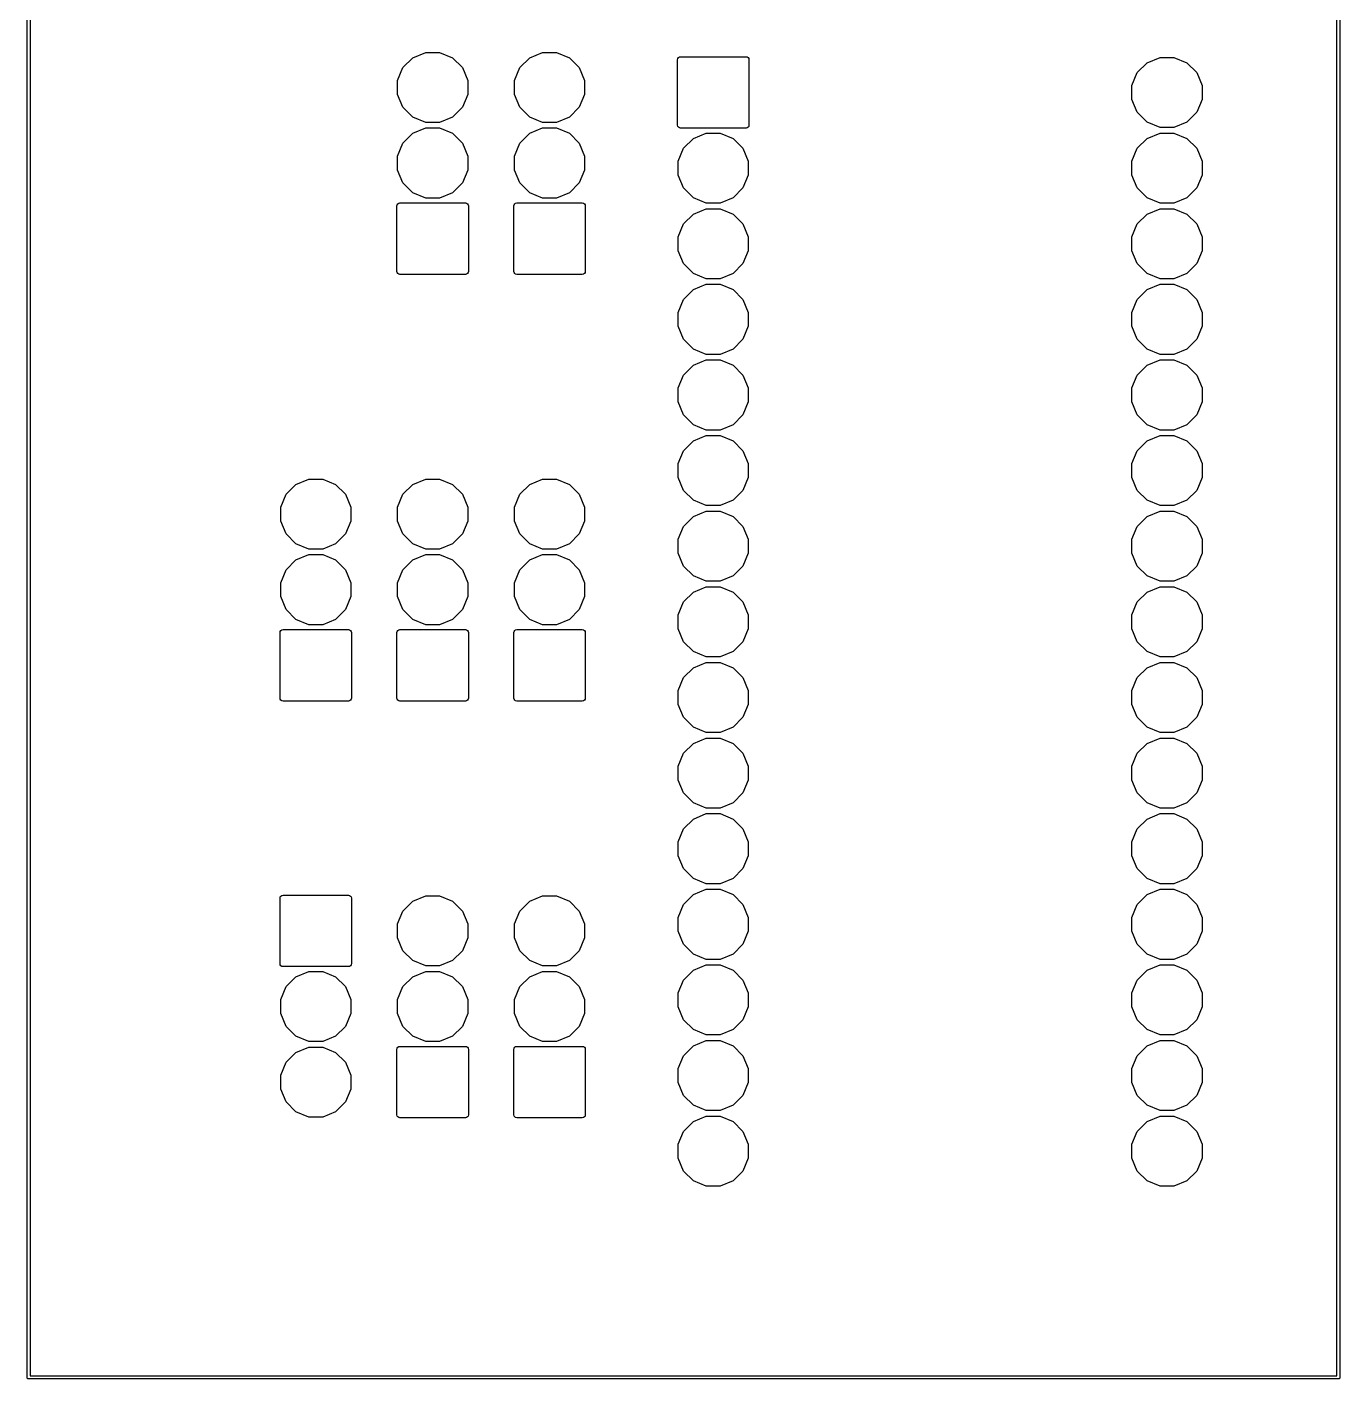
# Model space of a CAD drawing. Header units: millimetres. Extents: x 102.9 to 147, y -135 to -49.9.
# Drawn here: x 102.95 to 147.05, y -135.05 to -89.64 of the extents above; entities that cross this region are included whole.
import ezdxf

# ---------------------------------------------------------------- set-up
doc = ezdxf.new("R2010")
doc.units = ezdxf.units.MM
doc.layers.add('B.Mask', color=4, linetype='CONTINUOUS', true_color=0x02ffee)

msp = doc.modelspace()

# ---------------------------------------------------------------- linework, layer by layer
at = {"layer": 'B.Mask', "linetype": 'CONTINUOUS'}
for p, q in [((102.95, -135), (102.95, -50)), ((103.05, -50.05), (103.05, -134.95)), ((146.95, -134.95), (146.95, -50.05)), ((147.05, -50), (147.05, -135)), ((115.576503, -91.003316), (115.907583, -90.672236)), ((115.907583, -90.672236), (116.340159, -90.493058)), ((116.340159, -90.493058), (116.808375, -90.493058)), ((116.808375, -90.493058), (117.240951, -90.672236)), ((117.240951, -90.672236), (117.572031, -91.003316)), ((119.502236, -91.003316), (119.833316, -90.672236)), ((119.833316, -90.672236), (120.265892, -90.493058)), ((120.265892, -90.493058), (120.734108, -90.493058)), ((120.734108, -90.493058), (121.166684, -90.672236)), ((121.166684, -90.672236), (121.497764, -91.003316)), ((124.8, -90.74), (124.807612, -90.701732)), ((124.8, -92.94), (124.8, -90.74)), ((124.807612, -90.701732), (124.829289, -90.669289)), ((124.829289, -90.669289), (124.861732, -90.647612)), ((124.861732, -90.647612), (124.9, -90.64)), ((124.9, -90.64), (127.1, -90.64)), ((127.1, -90.64), (127.138268, -90.647612)), ((127.138268, -90.647612), (127.170711, -90.669289)), ((127.170711, -90.669289), (127.192388, -90.701732)), ((127.192388, -90.701732), (127.2, -90.74)), ((127.2, -90.74), (127.2, -92.94)), ((140.573316, -90.842236), (141.005892, -90.663058)), ((141.005892, -90.663058), (141.474108, -90.663058)), ((141.474108, -90.663058), (141.906684, -90.842236)), ((115.397325, -91.435892), (115.576503, -91.003316)), ((117.572031, -91.003316), (117.751209, -91.435892)), ((119.323058, -91.435892), (119.502236, -91.003316)), ((121.497764, -91.003316), (121.676942, -91.435892)), ((140.063058, -91.605892), (140.242236, -91.173316)), ((140.242236, -91.173316), (140.573316, -90.842236)), ((141.906684, -90.842236), (142.237764, -91.173316)), ((142.237764, -91.173316), (142.416942, -91.605892)), ((115.397325, -91.904108), (115.397325, -91.435892)), ((117.751209, -91.435892), (117.751209, -91.904108)), ((119.323058, -91.904108), (119.323058, -91.435892)), ((121.676942, -91.435892), (121.676942, -91.904108)), ((140.063058, -92.074108), (140.063058, -91.605892)), ((142.416942, -91.605892), (142.416942, -92.074108)), ((115.576503, -92.336684), (115.397325, -91.904108)), ((117.751209, -91.904108), (117.572031, -92.336684)), ((119.502236, -92.336684), (119.323058, -91.904108)), ((121.676942, -91.904108), (121.497764, -92.336684)), ((140.242236, -92.506684), (140.063058, -92.074108)), ((142.416942, -92.074108), (142.237764, -92.506684)), ((115.907583, -92.667764), (115.576503, -92.336684)), ((117.572031, -92.336684), (117.240951, -92.667764)), ((119.833316, -92.667764), (119.502236, -92.336684)), ((121.497764, -92.336684), (121.166684, -92.667764)), ((140.573316, -92.837764), (140.242236, -92.506684)), ((142.237764, -92.506684), (141.906684, -92.837764)), ((116.340159, -92.846942), (115.907583, -92.667764)), ((115.907583, -93.212236), (116.340159, -93.033058)), ((116.808375, -92.846942), (116.340159, -92.846942)), ((116.340159, -93.033058), (116.808375, -93.033058)), ((117.240951, -92.667764), (116.808375, -92.846942)), ((116.808375, -93.033058), (117.240951, -93.212236)), ((120.265892, -92.846942), (119.833316, -92.667764)), ((119.833316, -93.212236), (120.265892, -93.033058)), ((120.734108, -92.846942), (120.265892, -92.846942)), ((120.265892, -93.033058), (120.734108, -93.033058)), ((121.166684, -92.667764), (120.734108, -92.846942)), ((120.734108, -93.033058), (121.166684, -93.212236)), ((124.807612, -92.978268), (124.8, -92.94)), ((124.829289, -93.010711), (124.807612, -92.978268)), ((124.861732, -93.032388), (124.829289, -93.010711)), ((124.9, -93.04), (124.861732, -93.032388)), ((127.1, -93.04), (124.9, -93.04)), ((127.138268, -93.032388), (127.1, -93.04)), ((127.170711, -93.010711), (127.138268, -93.032388)), ((127.192388, -92.978268), (127.170711, -93.010711)), ((127.2, -92.94), (127.192388, -92.978268)), ((141.005892, -93.016942), (140.573316, -92.837764)), ((141.474108, -93.016942), (141.005892, -93.016942)), ((141.906684, -92.837764), (141.474108, -93.016942)), ((115.576503, -93.543316), (115.907583, -93.212236)), ((117.240951, -93.212236), (117.572031, -93.543316)), ((119.502236, -93.543316), (119.833316, -93.212236)), ((121.166684, -93.212236), (121.497764, -93.543316)), ((125.002236, -93.713316), (125.333316, -93.382236)), ((125.333316, -93.382236), (125.765892, -93.203058)), ((125.765892, -93.203058), (126.234108, -93.203058)), ((126.234108, -93.203058), (126.666684, -93.382236)), ((126.666684, -93.382236), (126.997764, -93.713316)), ((140.242236, -93.713316), (140.573316, -93.382236)), ((140.573316, -93.382236), (141.005892, -93.203058)), ((141.005892, -93.203058), (141.474108, -93.203058)), ((141.474108, -93.203058), (141.906684, -93.382236)), ((141.906684, -93.382236), (142.237764, -93.713316)), ((115.397325, -93.975892), (115.576503, -93.543316)), ((115.397325, -94.444108), (115.397325, -93.975892)), ((117.572031, -93.543316), (117.751209, -93.975892)), ((117.751209, -93.975892), (117.751209, -94.444108)), ((119.323058, -93.975892), (119.502236, -93.543316)), ((119.323058, -94.444108), (119.323058, -93.975892)), ((121.497764, -93.543316), (121.676942, -93.975892)), ((121.676942, -93.975892), (121.676942, -94.444108)), ((124.823058, -94.145892), (125.002236, -93.713316)), ((126.997764, -93.713316), (127.176942, -94.145892)), ((140.063058, -94.145892), (140.242236, -93.713316)), ((142.237764, -93.713316), (142.416942, -94.145892)), ((115.576503, -94.876684), (115.397325, -94.444108)), ((117.751209, -94.444108), (117.572031, -94.876684)), ((119.502236, -94.876684), (119.323058, -94.444108)), ((121.676942, -94.444108), (121.497764, -94.876684)), ((124.823058, -94.614108), (124.823058, -94.145892)), ((127.176942, -94.145892), (127.176942, -94.614108)), ((140.063058, -94.614108), (140.063058, -94.145892)), ((142.416942, -94.145892), (142.416942, -94.614108)), ((115.907583, -95.207764), (115.576503, -94.876684)), ((117.572031, -94.876684), (117.240951, -95.207764)), ((119.833316, -95.207764), (119.502236, -94.876684)), ((121.497764, -94.876684), (121.166684, -95.207764)), ((125.002236, -95.046684), (124.823058, -94.614108)), ((127.176942, -94.614108), (126.997764, -95.046684)), ((140.242236, -95.046684), (140.063058, -94.614108)), ((142.416942, -94.614108), (142.237764, -95.046684)), ((116.340159, -95.386942), (115.907583, -95.207764)), ((117.240951, -95.207764), (116.808375, -95.386942)), ((120.265892, -95.386942), (119.833316, -95.207764)), ((121.166684, -95.207764), (120.734108, -95.386942)), ((125.333316, -95.377764), (125.002236, -95.046684)), ((126.997764, -95.046684), (126.666684, -95.377764)), ((140.573316, -95.377764), (140.242236, -95.046684)), ((142.237764, -95.046684), (141.906684, -95.377764)), ((115.374267, -95.65), (115.381879, -95.611732)), ((115.374267, -97.85), (115.374267, -95.65)), ((115.381879, -95.611732), (115.403556, -95.579289)), ((115.403556, -95.579289), (115.435999, -95.557612)), ((115.435999, -95.557612), (115.474267, -95.55)), ((115.474267, -95.55), (117.674267, -95.55)), ((116.808375, -95.386942), (116.340159, -95.386942)), ((117.674267, -95.55), (117.712535, -95.557612)), ((117.712535, -95.557612), (117.744978, -95.579289)), ((117.744978, -95.579289), (117.766655, -95.611732)), ((117.766655, -95.611732), (117.774267, -95.65)), ((117.774267, -95.65), (117.774267, -97.85)), ((119.3, -95.65), (119.307612, -95.611732)), ((119.3, -97.85), (119.3, -95.65)), ((119.307612, -95.611732), (119.329289, -95.579289)), ((119.329289, -95.579289), (119.361732, -95.557612)), ((119.361732, -95.557612), (119.4, -95.55)), ((119.4, -95.55), (121.6, -95.55)), ((120.734108, -95.386942), (120.265892, -95.386942)), ((121.6, -95.55), (121.638268, -95.557612)), ((121.638268, -95.557612), (121.670711, -95.579289)), ((121.670711, -95.579289), (121.692388, -95.611732)), ((121.692388, -95.611732), (121.7, -95.65)), ((121.7, -95.65), (121.7, -97.85)), ((125.765892, -95.556942), (125.333316, -95.377764)), ((125.333316, -95.922236), (125.765892, -95.743058)), ((126.234108, -95.556942), (125.765892, -95.556942)), ((125.765892, -95.743058), (126.234108, -95.743058)), ((126.666684, -95.377764), (126.234108, -95.556942)), ((126.234108, -95.743058), (126.666684, -95.922236)), ((141.005892, -95.556942), (140.573316, -95.377764)), ((140.573316, -95.922236), (141.005892, -95.743058)), ((141.474108, -95.556942), (141.005892, -95.556942)), ((141.005892, -95.743058), (141.474108, -95.743058)), ((141.906684, -95.377764), (141.474108, -95.556942)), ((141.474108, -95.743058), (141.906684, -95.922236)), ((124.823058, -96.685892), (125.002236, -96.253316)), ((125.002236, -96.253316), (125.333316, -95.922236)), ((126.666684, -95.922236), (126.997764, -96.253316)), ((126.997764, -96.253316), (127.176942, -96.685892)), ((140.063058, -96.685892), (140.242236, -96.253316)), ((140.242236, -96.253316), (140.573316, -95.922236)), ((141.906684, -95.922236), (142.237764, -96.253316)), ((142.237764, -96.253316), (142.416942, -96.685892)), ((124.823058, -97.154108), (124.823058, -96.685892)), ((127.176942, -96.685892), (127.176942, -97.154108)), ((140.063058, -97.154108), (140.063058, -96.685892)), ((142.416942, -96.685892), (142.416942, -97.154108)), ((125.002236, -97.586684), (124.823058, -97.154108)), ((127.176942, -97.154108), (126.997764, -97.586684)), ((140.242236, -97.586684), (140.063058, -97.154108)), ((142.416942, -97.154108), (142.237764, -97.586684)), ((125.333316, -97.917764), (125.002236, -97.586684)), ((126.997764, -97.586684), (126.666684, -97.917764)), ((140.573316, -97.917764), (140.242236, -97.586684)), ((142.237764, -97.586684), (141.906684, -97.917764)), ((115.381879, -97.888268), (115.374267, -97.85)), ((115.403556, -97.920711), (115.381879, -97.888268)), ((115.435999, -97.942388), (115.403556, -97.920711)), ((115.474267, -97.95), (115.435999, -97.942388)), ((117.674267, -97.95), (115.474267, -97.95)), ((117.712535, -97.942388), (117.674267, -97.95)), ((117.744978, -97.920711), (117.712535, -97.942388)), ((117.766655, -97.888268), (117.744978, -97.920711)), ((117.774267, -97.85), (117.766655, -97.888268)), ((119.307612, -97.888268), (119.3, -97.85)), ((119.329289, -97.920711), (119.307612, -97.888268)), ((119.361732, -97.942388), (119.329289, -97.920711)), ((119.4, -97.95), (119.361732, -97.942388)), ((121.6, -97.95), (119.4, -97.95)), ((121.638268, -97.942388), (121.6, -97.95)), ((121.670711, -97.920711), (121.638268, -97.942388)), ((121.692388, -97.888268), (121.670711, -97.920711)), ((121.7, -97.85), (121.692388, -97.888268)), ((125.765892, -98.096942), (125.333316, -97.917764)), ((126.666684, -97.917764), (126.234108, -98.096942)), ((141.005892, -98.096942), (140.573316, -97.917764)), ((141.906684, -97.917764), (141.474108, -98.096942)), ((125.002236, -98.793316), (125.333316, -98.462236)), ((125.333316, -98.462236), (125.765892, -98.283058)), ((126.234108, -98.096942), (125.765892, -98.096942)), ((125.765892, -98.283058), (126.234108, -98.283058)), ((126.234108, -98.283058), (126.666684, -98.462236)), ((126.666684, -98.462236), (126.997764, -98.793316)), ((140.242236, -98.793316), (140.573316, -98.462236)), ((140.573316, -98.462236), (141.005892, -98.283058)), ((141.474108, -98.096942), (141.005892, -98.096942)), ((141.005892, -98.283058), (141.474108, -98.283058)), ((141.474108, -98.283058), (141.906684, -98.462236)), ((141.906684, -98.462236), (142.237764, -98.793316)), ((124.823058, -99.225892), (125.002236, -98.793316)), ((126.997764, -98.793316), (127.176942, -99.225892)), ((140.063058, -99.225892), (140.242236, -98.793316)), ((142.237764, -98.793316), (142.416942, -99.225892)), ((124.823058, -99.694108), (124.823058, -99.225892)), ((127.176942, -99.225892), (127.176942, -99.694108)), ((140.063058, -99.694108), (140.063058, -99.225892)), ((142.416942, -99.225892), (142.416942, -99.694108)), ((125.002236, -100.126684), (124.823058, -99.694108)), ((127.176942, -99.694108), (126.997764, -100.126684)), ((140.242236, -100.126684), (140.063058, -99.694108)), ((142.416942, -99.694108), (142.237764, -100.126684)), ((125.333316, -100.457764), (125.002236, -100.126684)), ((126.997764, -100.126684), (126.666684, -100.457764)), ((140.573316, -100.457764), (140.242236, -100.126684)), ((142.237764, -100.126684), (141.906684, -100.457764)), ((125.765892, -100.636942), (125.333316, -100.457764)), ((126.234108, -100.636942), (125.765892, -100.636942)), ((126.666684, -100.457764), (126.234108, -100.636942)), ((141.005892, -100.636942), (140.573316, -100.457764)), ((141.474108, -100.636942), (141.005892, -100.636942)), ((141.906684, -100.457764), (141.474108, -100.636942)), ((125.002236, -101.333316), (125.333316, -101.002236)), ((125.333316, -101.002236), (125.765892, -100.823058)), ((125.765892, -100.823058), (126.234108, -100.823058)), ((126.234108, -100.823058), (126.666684, -101.002236)), ((126.666684, -101.002236), (126.997764, -101.333316)), ((140.242236, -101.333316), (140.573316, -101.002236)), ((140.573316, -101.002236), (141.005892, -100.823058)), ((141.005892, -100.823058), (141.474108, -100.823058)), ((141.474108, -100.823058), (141.906684, -101.002236)), ((141.906684, -101.002236), (142.237764, -101.333316)), ((124.823058, -101.765892), (125.002236, -101.333316)), ((126.997764, -101.333316), (127.176942, -101.765892)), ((140.063058, -101.765892), (140.242236, -101.333316)), ((142.237764, -101.333316), (142.416942, -101.765892)), ((124.823058, -102.234108), (124.823058, -101.765892)), ((127.176942, -101.765892), (127.176942, -102.234108)), ((140.063058, -102.234108), (140.063058, -101.765892)), ((142.416942, -101.765892), (142.416942, -102.234108)), ((125.002236, -102.666684), (124.823058, -102.234108)), ((127.176942, -102.234108), (126.997764, -102.666684)), ((140.242236, -102.666684), (140.063058, -102.234108)), ((142.416942, -102.234108), (142.237764, -102.666684)), ((125.333316, -102.997764), (125.002236, -102.666684)), ((125.765892, -103.176942), (125.333316, -102.997764)), ((126.666684, -102.997764), (126.234108, -103.176942)), ((126.997764, -102.666684), (126.666684, -102.997764)), ((140.573316, -102.997764), (140.242236, -102.666684)), ((141.005892, -103.176942), (140.573316, -102.997764)), ((141.906684, -102.997764), (141.474108, -103.176942)), ((142.237764, -102.666684), (141.906684, -102.997764)), ((125.333316, -103.542236), (125.765892, -103.363058)), ((126.234108, -103.176942), (125.765892, -103.176942)), ((125.765892, -103.363058), (126.234108, -103.363058)), ((126.234108, -103.363058), (126.666684, -103.542236)), ((140.573316, -103.542236), (141.005892, -103.363058)), ((141.474108, -103.176942), (141.005892, -103.176942)), ((141.005892, -103.363058), (141.474108, -103.363058)), ((141.474108, -103.363058), (141.906684, -103.542236)), ((124.823058, -104.305892), (125.002236, -103.873316)), ((125.002236, -103.873316), (125.333316, -103.542236)), ((126.666684, -103.542236), (126.997764, -103.873316)), ((126.997764, -103.873316), (127.176942, -104.305892)), ((140.063058, -104.305892), (140.242236, -103.873316)), ((140.242236, -103.873316), (140.573316, -103.542236)), ((141.906684, -103.542236), (142.237764, -103.873316)), ((142.237764, -103.873316), (142.416942, -104.305892)), ((124.823058, -104.774108), (124.823058, -104.305892)), ((127.176942, -104.305892), (127.176942, -104.774108)), ((140.063058, -104.774108), (140.063058, -104.305892)), ((142.416942, -104.305892), (142.416942, -104.774108)), ((111.981849, -105.002236), (112.414425, -104.823058)), ((112.414425, -104.823058), (112.882641, -104.823058)), ((112.882641, -104.823058), (113.315217, -105.002236)), ((115.907583, -105.002236), (116.340159, -104.823058)), ((116.340159, -104.823058), (116.808375, -104.823058)), ((116.808375, -104.823058), (117.240951, -105.002236)), ((119.833316, -105.002236), (120.265892, -104.823058)), ((120.265892, -104.823058), (120.734108, -104.823058)), ((120.734108, -104.823058), (121.166684, -105.002236)), ((125.002236, -105.206684), (124.823058, -104.774108)), ((127.176942, -104.774108), (126.997764, -105.206684)), ((140.242236, -105.206684), (140.063058, -104.774108)), ((142.416942, -104.774108), (142.237764, -105.206684)), ((111.471591, -105.765892), (111.650769, -105.333316)), ((111.650769, -105.333316), (111.981849, -105.002236)), ((113.315217, -105.002236), (113.646297, -105.333316)), ((113.646297, -105.333316), (113.825475, -105.765892)), ((115.397325, -105.765892), (115.576503, -105.333316)), ((115.576503, -105.333316), (115.907583, -105.002236)), ((117.240951, -105.002236), (117.572031, -105.333316)), ((117.572031, -105.333316), (117.751209, -105.765892)), ((119.323058, -105.765892), (119.502236, -105.333316)), ((119.502236, -105.333316), (119.833316, -105.002236)), ((121.166684, -105.002236), (121.497764, -105.333316)), ((121.497764, -105.333316), (121.676942, -105.765892)), ((125.333316, -105.537764), (125.002236, -105.206684)), ((126.997764, -105.206684), (126.666684, -105.537764)), ((140.573316, -105.537764), (140.242236, -105.206684)), ((142.237764, -105.206684), (141.906684, -105.537764)), ((111.471591, -106.234108), (111.471591, -105.765892)), ((113.825475, -105.765892), (113.825475, -106.234108)), ((115.397325, -106.234108), (115.397325, -105.765892)), ((117.751209, -105.765892), (117.751209, -106.234108)), ((119.323058, -106.234108), (119.323058, -105.765892)), ((121.676942, -105.765892), (121.676942, -106.234108)), ((125.765892, -105.716942), (125.333316, -105.537764)), ((126.234108, -105.716942), (125.765892, -105.716942)), ((126.666684, -105.537764), (126.234108, -105.716942)), ((141.005892, -105.716942), (140.573316, -105.537764)), ((141.474108, -105.716942), (141.005892, -105.716942)), ((141.906684, -105.537764), (141.474108, -105.716942)), ((111.650769, -106.666684), (111.471591, -106.234108)), ((113.825475, -106.234108), (113.646297, -106.666684)), ((115.576503, -106.666684), (115.397325, -106.234108)), ((117.751209, -106.234108), (117.572031, -106.666684)), ((119.502236, -106.666684), (119.323058, -106.234108)), ((121.676942, -106.234108), (121.497764, -106.666684)), ((125.002236, -106.413316), (125.333316, -106.082236)), ((125.333316, -106.082236), (125.765892, -105.903058)), ((125.765892, -105.903058), (126.234108, -105.903058)), ((126.234108, -105.903058), (126.666684, -106.082236)), ((126.666684, -106.082236), (126.997764, -106.413316)), ((140.242236, -106.413316), (140.573316, -106.082236)), ((140.573316, -106.082236), (141.005892, -105.903058)), ((141.005892, -105.903058), (141.474108, -105.903058)), ((141.474108, -105.903058), (141.906684, -106.082236)), ((141.906684, -106.082236), (142.237764, -106.413316)), ((111.981849, -106.997764), (111.650769, -106.666684)), ((113.646297, -106.666684), (113.315217, -106.997764)), ((115.907583, -106.997764), (115.576503, -106.666684)), ((117.572031, -106.666684), (117.240951, -106.997764)), ((119.833316, -106.997764), (119.502236, -106.666684)), ((121.497764, -106.666684), (121.166684, -106.997764)), ((124.823058, -106.845892), (125.002236, -106.413316)), ((126.997764, -106.413316), (127.176942, -106.845892)), ((140.063058, -106.845892), (140.242236, -106.413316)), ((142.237764, -106.413316), (142.416942, -106.845892)), ((112.414425, -107.176942), (111.981849, -106.997764)), ((113.315217, -106.997764), (112.882641, -107.176942)), ((116.340159, -107.176942), (115.907583, -106.997764)), ((117.240951, -106.997764), (116.808375, -107.176942)), ((120.265892, -107.176942), (119.833316, -106.997764)), ((121.166684, -106.997764), (120.734108, -107.176942)), ((124.823058, -107.314108), (124.823058, -106.845892)), ((127.176942, -106.845892), (127.176942, -107.314108)), ((140.063058, -107.314108), (140.063058, -106.845892)), ((142.416942, -106.845892), (142.416942, -107.314108)), ((111.650769, -107.873316), (111.981849, -107.542236)), ((111.981849, -107.542236), (112.414425, -107.363058)), ((112.882641, -107.176942), (112.414425, -107.176942)), ((112.414425, -107.363058), (112.882641, -107.363058)), ((112.882641, -107.363058), (113.315217, -107.542236)), ((113.315217, -107.542236), (113.646297, -107.873316)), ((115.576503, -107.873316), (115.907583, -107.542236)), ((115.907583, -107.542236), (116.340159, -107.363058)), ((116.808375, -107.176942), (116.340159, -107.176942)), ((116.340159, -107.363058), (116.808375, -107.363058)), ((116.808375, -107.363058), (117.240951, -107.542236)), ((117.240951, -107.542236), (117.572031, -107.873316)), ((119.502236, -107.873316), (119.833316, -107.542236)), ((119.833316, -107.542236), (120.265892, -107.363058)), ((120.734108, -107.176942), (120.265892, -107.176942)), ((120.265892, -107.363058), (120.734108, -107.363058)), ((120.734108, -107.363058), (121.166684, -107.542236)), ((121.166684, -107.542236), (121.497764, -107.873316)), ((125.002236, -107.746684), (124.823058, -107.314108)), ((127.176942, -107.314108), (126.997764, -107.746684)), ((140.242236, -107.746684), (140.063058, -107.314108)), ((142.416942, -107.314108), (142.237764, -107.746684)), ((111.471591, -108.305892), (111.650769, -107.873316)), ((113.646297, -107.873316), (113.825475, -108.305892)), ((115.397325, -108.305892), (115.576503, -107.873316)), ((117.572031, -107.873316), (117.751209, -108.305892)), ((119.323058, -108.305892), (119.502236, -107.873316)), ((121.497764, -107.873316), (121.676942, -108.305892)), ((125.333316, -108.077764), (125.002236, -107.746684)), ((126.997764, -107.746684), (126.666684, -108.077764)), ((140.573316, -108.077764), (140.242236, -107.746684)), ((142.237764, -107.746684), (141.906684, -108.077764)), ((111.471591, -108.774108), (111.471591, -108.305892)), ((113.825475, -108.305892), (113.825475, -108.774108)), ((115.397325, -108.774108), (115.397325, -108.305892)), ((117.751209, -108.305892), (117.751209, -108.774108)), ((119.323058, -108.774108), (119.323058, -108.305892)), ((121.676942, -108.305892), (121.676942, -108.774108)), ((125.765892, -108.256942), (125.333316, -108.077764)), ((125.333316, -108.622236), (125.765892, -108.443058)), ((126.234108, -108.256942), (125.765892, -108.256942)), ((125.765892, -108.443058), (126.234108, -108.443058)), ((126.666684, -108.077764), (126.234108, -108.256942)), ((126.234108, -108.443058), (126.666684, -108.622236)), ((141.005892, -108.256942), (140.573316, -108.077764)), ((140.573316, -108.622236), (141.005892, -108.443058)), ((141.474108, -108.256942), (141.005892, -108.256942)), ((141.005892, -108.443058), (141.474108, -108.443058)), ((141.906684, -108.077764), (141.474108, -108.256942)), ((141.474108, -108.443058), (141.906684, -108.622236)), ((111.650769, -109.206684), (111.471591, -108.774108)), ((113.825475, -108.774108), (113.646297, -109.206684)), ((115.576503, -109.206684), (115.397325, -108.774108)), ((117.751209, -108.774108), (117.572031, -109.206684)), ((119.502236, -109.206684), (119.323058, -108.774108)), ((121.676942, -108.774108), (121.497764, -109.206684)), ((124.823058, -109.385892), (125.002236, -108.953316)), ((125.002236, -108.953316), (125.333316, -108.622236)), ((126.666684, -108.622236), (126.997764, -108.953316)), ((126.997764, -108.953316), (127.176942, -109.385892)), ((140.063058, -109.385892), (140.242236, -108.953316)), ((140.242236, -108.953316), (140.573316, -108.622236)), ((141.906684, -108.622236), (142.237764, -108.953316)), ((142.237764, -108.953316), (142.416942, -109.385892)), ((111.981849, -109.537764), (111.650769, -109.206684)), ((113.646297, -109.206684), (113.315217, -109.537764)), ((115.907583, -109.537764), (115.576503, -109.206684)), ((117.572031, -109.206684), (117.240951, -109.537764)), ((119.833316, -109.537764), (119.502236, -109.206684)), ((121.497764, -109.206684), (121.166684, -109.537764)), ((124.823058, -109.854108), (124.823058, -109.385892)), ((127.176942, -109.385892), (127.176942, -109.854108)), ((140.063058, -109.854108), (140.063058, -109.385892)), ((142.416942, -109.385892), (142.416942, -109.854108)), ((111.510265, -109.887612), (111.548533, -109.88)), ((111.548533, -109.88), (113.748533, -109.88)), ((112.414425, -109.716942), (111.981849, -109.537764)), ((112.882641, -109.716942), (112.414425, -109.716942)), ((113.315217, -109.537764), (112.882641, -109.716942)), ((113.748533, -109.88), (113.786801, -109.887612)), ((115.435999, -109.887612), (115.474267, -109.88)), ((115.474267, -109.88), (117.674267, -109.88)), ((116.340159, -109.716942), (115.907583, -109.537764)), ((116.808375, -109.716942), (116.340159, -109.716942)), ((117.240951, -109.537764), (116.808375, -109.716942)), ((117.674267, -109.88), (117.712535, -109.887612)), ((119.361732, -109.887612), (119.4, -109.88)), ((119.4, -109.88), (121.6, -109.88)), ((120.265892, -109.716942), (119.833316, -109.537764)), ((120.734108, -109.716942), (120.265892, -109.716942)), ((121.166684, -109.537764), (120.734108, -109.716942)), ((121.6, -109.88), (121.638268, -109.887612)), ((125.002236, -110.286684), (124.823058, -109.854108)), ((127.176942, -109.854108), (126.997764, -110.286684)), ((140.242236, -110.286684), (140.063058, -109.854108)), ((142.416942, -109.854108), (142.237764, -110.286684)), ((111.448533, -109.98), (111.456145, -109.941732)), ((111.448533, -112.18), (111.448533, -109.98)), ((111.456145, -109.941732), (111.477822, -109.909289)), ((111.477822, -109.909289), (111.510265, -109.887612)), ((113.786801, -109.887612), (113.819244, -109.909289)), ((113.819244, -109.909289), (113.840921, -109.941732)), ((113.840921, -109.941732), (113.848533, -109.98)), ((113.848533, -109.98), (113.848533, -112.18)), ((115.374267, -109.98), (115.381879, -109.941732)), ((115.374267, -112.18), (115.374267, -109.98)), ((115.381879, -109.941732), (115.403556, -109.909289)), ((115.403556, -109.909289), (115.435999, -109.887612)), ((117.712535, -109.887612), (117.744978, -109.909289)), ((117.744978, -109.909289), (117.766655, -109.941732)), ((117.766655, -109.941732), (117.774267, -109.98)), ((117.774267, -109.98), (117.774267, -112.18)), ((119.3, -109.98), (119.307612, -109.941732)), ((119.3, -112.18), (119.3, -109.98)), ((119.307612, -109.941732), (119.329289, -109.909289)), ((119.329289, -109.909289), (119.361732, -109.887612)), ((121.638268, -109.887612), (121.670711, -109.909289)), ((121.670711, -109.909289), (121.692388, -109.941732)), ((121.692388, -109.941732), (121.7, -109.98)), ((121.7, -109.98), (121.7, -112.18)), ((125.333316, -110.617764), (125.002236, -110.286684)), ((126.997764, -110.286684), (126.666684, -110.617764)), ((140.573316, -110.617764), (140.242236, -110.286684)), ((142.237764, -110.286684), (141.906684, -110.617764)), ((125.765892, -110.796942), (125.333316, -110.617764)), ((126.666684, -110.617764), (126.234108, -110.796942)), ((141.005892, -110.796942), (140.573316, -110.617764)), ((141.906684, -110.617764), (141.474108, -110.796942)), ((125.002236, -111.493316), (125.333316, -111.162236)), ((125.333316, -111.162236), (125.765892, -110.983058)), ((126.234108, -110.796942), (125.765892, -110.796942)), ((125.765892, -110.983058), (126.234108, -110.983058)), ((126.234108, -110.983058), (126.666684, -111.162236)), ((126.666684, -111.162236), (126.997764, -111.493316)), ((140.242236, -111.493316), (140.573316, -111.162236)), ((140.573316, -111.162236), (141.005892, -110.983058)), ((141.474108, -110.796942), (141.005892, -110.796942)), ((141.005892, -110.983058), (141.474108, -110.983058)), ((141.474108, -110.983058), (141.906684, -111.162236)), ((141.906684, -111.162236), (142.237764, -111.493316)), ((124.823058, -111.925892), (125.002236, -111.493316)), ((126.997764, -111.493316), (127.176942, -111.925892)), ((140.063058, -111.925892), (140.242236, -111.493316)), ((142.237764, -111.493316), (142.416942, -111.925892)), ((124.823058, -112.394108), (124.823058, -111.925892)), ((127.176942, -111.925892), (127.176942, -112.394108)), ((140.063058, -112.394108), (140.063058, -111.925892)), ((142.416942, -111.925892), (142.416942, -112.394108)), ((111.456145, -112.218268), (111.448533, -112.18)), ((111.477822, -112.250711), (111.456145, -112.218268)), ((111.510265, -112.272388), (111.477822, -112.250711)), ((111.548533, -112.28), (111.510265, -112.272388)), ((113.748533, -112.28), (111.548533, -112.28)), ((113.786801, -112.272388), (113.748533, -112.28)), ((113.819244, -112.250711), (113.786801, -112.272388)), ((113.840921, -112.218268), (113.819244, -112.250711)), ((113.848533, -112.18), (113.840921, -112.218268)), ((115.381879, -112.218268), (115.374267, -112.18)), ((115.403556, -112.250711), (115.381879, -112.218268)), ((115.435999, -112.272388), (115.403556, -112.250711)), ((115.474267, -112.28), (115.435999, -112.272388)), ((117.674267, -112.28), (115.474267, -112.28)), ((117.712535, -112.272388), (117.674267, -112.28)), ((117.744978, -112.250711), (117.712535, -112.272388)), ((117.766655, -112.218268), (117.744978, -112.250711)), ((117.774267, -112.18), (117.766655, -112.218268)), ((119.307612, -112.218268), (119.3, -112.18)), ((119.329289, -112.250711), (119.307612, -112.218268)), ((119.361732, -112.272388), (119.329289, -112.250711)), ((119.4, -112.28), (119.361732, -112.272388)), ((121.6, -112.28), (119.4, -112.28)), ((121.638268, -112.272388), (121.6, -112.28)), ((121.670711, -112.250711), (121.638268, -112.272388)), ((121.692388, -112.218268), (121.670711, -112.250711)), ((121.7, -112.18), (121.692388, -112.218268)), ((125.002236, -112.826684), (124.823058, -112.394108)), ((127.176942, -112.394108), (126.997764, -112.826684)), ((140.242236, -112.826684), (140.063058, -112.394108)), ((142.416942, -112.394108), (142.237764, -112.826684)), ((125.333316, -113.157764), (125.002236, -112.826684)), ((126.997764, -112.826684), (126.666684, -113.157764)), ((140.573316, -113.157764), (140.242236, -112.826684)), ((142.237764, -112.826684), (141.906684, -113.157764)), ((125.765892, -113.336942), (125.333316, -113.157764)), ((126.234108, -113.336942), (125.765892, -113.336942)), ((126.666684, -113.157764), (126.234108, -113.336942)), ((141.005892, -113.336942), (140.573316, -113.157764)), ((141.474108, -113.336942), (141.005892, -113.336942)), ((141.906684, -113.157764), (141.474108, -113.336942)), ((125.002236, -114.033316), (125.333316, -113.702236)), ((125.333316, -113.702236), (125.765892, -113.523058)), ((125.765892, -113.523058), (126.234108, -113.523058)), ((126.234108, -113.523058), (126.666684, -113.702236)), ((126.666684, -113.702236), (126.997764, -114.033316)), ((140.242236, -114.033316), (140.573316, -113.702236)), ((140.573316, -113.702236), (141.005892, -113.523058)), ((141.005892, -113.523058), (141.474108, -113.523058)), ((141.474108, -113.523058), (141.906684, -113.702236)), ((141.906684, -113.702236), (142.237764, -114.033316)), ((124.823058, -114.465892), (125.002236, -114.033316)), ((126.997764, -114.033316), (127.176942, -114.465892)), ((140.063058, -114.465892), (140.242236, -114.033316)), ((142.237764, -114.033316), (142.416942, -114.465892)), ((124.823058, -114.934108), (124.823058, -114.465892)), ((127.176942, -114.465892), (127.176942, -114.934108)), ((140.063058, -114.934108), (140.063058, -114.465892)), ((142.416942, -114.465892), (142.416942, -114.934108)), ((125.002236, -115.366684), (124.823058, -114.934108)), ((127.176942, -114.934108), (126.997764, -115.366684)), ((140.242236, -115.366684), (140.063058, -114.934108)), ((142.416942, -114.934108), (142.237764, -115.366684)), ((125.333316, -115.697764), (125.002236, -115.366684)), ((125.765892, -115.876942), (125.333316, -115.697764)), ((126.666684, -115.697764), (126.234108, -115.876942)), ((126.997764, -115.366684), (126.666684, -115.697764)), ((140.573316, -115.697764), (140.242236, -115.366684)), ((141.005892, -115.876942), (140.573316, -115.697764)), ((141.906684, -115.697764), (141.474108, -115.876942)), ((142.237764, -115.366684), (141.906684, -115.697764)), ((125.002236, -116.573316), (125.333316, -116.242236)), ((125.333316, -116.242236), (125.765892, -116.063058)), ((126.234108, -115.876942), (125.765892, -115.876942)), ((125.765892, -116.063058), (126.234108, -116.063058)), ((126.234108, -116.063058), (126.666684, -116.242236)), ((126.666684, -116.242236), (126.997764, -116.573316)), ((140.242236, -116.573316), (140.573316, -116.242236)), ((140.573316, -116.242236), (141.005892, -116.063058)), ((141.474108, -115.876942), (141.005892, -115.876942)), ((141.005892, -116.063058), (141.474108, -116.063058)), ((141.474108, -116.063058), (141.906684, -116.242236)), ((141.906684, -116.242236), (142.237764, -116.573316)), ((124.823058, -117.005892), (125.002236, -116.573316)), ((126.997764, -116.573316), (127.176942, -117.005892)), ((140.063058, -117.005892), (140.242236, -116.573316)), ((142.237764, -116.573316), (142.416942, -117.005892)), ((124.823058, -117.474108), (124.823058, -117.005892)), ((127.176942, -117.005892), (127.176942, -117.474108)), ((140.063058, -117.474108), (140.063058, -117.005892)), ((142.416942, -117.005892), (142.416942, -117.474108)), ((125.002236, -117.906684), (124.823058, -117.474108)), ((127.176942, -117.474108), (126.997764, -117.906684)), ((140.242236, -117.906684), (140.063058, -117.474108)), ((142.416942, -117.474108), (142.237764, -117.906684)), ((125.333316, -118.237764), (125.002236, -117.906684)), ((126.997764, -117.906684), (126.666684, -118.237764)), ((140.573316, -118.237764), (140.242236, -117.906684)), ((142.237764, -117.906684), (141.906684, -118.237764)), ((125.765892, -118.416942), (125.333316, -118.237764)), ((126.234108, -118.416942), (125.765892, -118.416942)), ((126.666684, -118.237764), (126.234108, -118.416942)), ((141.005892, -118.416942), (140.573316, -118.237764)), ((141.474108, -118.416942), (141.005892, -118.416942)), ((141.906684, -118.237764), (141.474108, -118.416942)), ((111.448533, -118.9), (111.456145, -118.861732)), ((111.448533, -121.1), (111.448533, -118.9)), ((111.456145, -118.861732), (111.477822, -118.829289)), ((111.477822, -118.829289), (111.510265, -118.807612)), ((111.510265, -118.807612), (111.548533, -118.8)), ((111.548533, -118.8), (113.748533, -118.8)), ((113.748533, -118.8), (113.786801, -118.807612)), ((113.786801, -118.807612), (113.819244, -118.829289)), ((113.819244, -118.829289), (113.840921, -118.861732)), ((113.840921, -118.861732), (113.848533, -118.9)), ((113.848533, -118.9), (113.848533, -121.1)), ((115.907583, -119.002236), (116.340159, -118.823058)), ((116.340159, -118.823058), (116.808375, -118.823058)), ((116.808375, -118.823058), (117.240951, -119.002236)), ((119.833316, -119.002236), (120.265892, -118.823058)), ((120.265892, -118.823058), (120.734108, -118.823058)), ((120.734108, -118.823058), (121.166684, -119.002236)), ((125.002236, -119.113316), (125.333316, -118.782236)), ((125.333316, -118.782236), (125.765892, -118.603058)), ((125.765892, -118.603058), (126.234108, -118.603058)), ((126.234108, -118.603058), (126.666684, -118.782236)), ((126.666684, -118.782236), (126.997764, -119.113316)), ((140.242236, -119.113316), (140.573316, -118.782236)), ((140.573316, -118.782236), (141.005892, -118.603058)), ((141.005892, -118.603058), (141.474108, -118.603058)), ((141.474108, -118.603058), (141.906684, -118.782236)), ((141.906684, -118.782236), (142.237764, -119.113316)), ((115.397325, -119.765892), (115.576503, -119.333316)), ((115.576503, -119.333316), (115.907583, -119.002236)), ((117.240951, -119.002236), (117.572031, -119.333316)), ((117.572031, -119.333316), (117.751209, -119.765892)), ((119.323058, -119.765892), (119.502236, -119.333316)), ((119.502236, -119.333316), (119.833316, -119.002236)), ((121.166684, -119.002236), (121.497764, -119.333316)), ((121.497764, -119.333316), (121.676942, -119.765892)), ((124.823058, -119.545892), (125.002236, -119.113316)), ((126.997764, -119.113316), (127.176942, -119.545892)), ((140.063058, -119.545892), (140.242236, -119.113316)), ((142.237764, -119.113316), (142.416942, -119.545892)), ((115.397325, -120.234108), (115.397325, -119.765892)), ((117.751209, -119.765892), (117.751209, -120.234108)), ((119.323058, -120.234108), (119.323058, -119.765892)), ((121.676942, -119.765892), (121.676942, -120.234108)), ((124.823058, -120.014108), (124.823058, -119.545892)), ((127.176942, -119.545892), (127.176942, -120.014108)), ((140.063058, -120.014108), (140.063058, -119.545892)), ((142.416942, -119.545892), (142.416942, -120.014108)), ((115.576503, -120.666684), (115.397325, -120.234108)), ((117.751209, -120.234108), (117.572031, -120.666684)), ((119.502236, -120.666684), (119.323058, -120.234108)), ((121.676942, -120.234108), (121.497764, -120.666684)), ((125.002236, -120.446684), (124.823058, -120.014108)), ((127.176942, -120.014108), (126.997764, -120.446684)), ((140.242236, -120.446684), (140.063058, -120.014108)), ((142.416942, -120.014108), (142.237764, -120.446684)), ((115.907583, -120.997764), (115.576503, -120.666684)), ((117.572031, -120.666684), (117.240951, -120.997764)), ((119.833316, -120.997764), (119.502236, -120.666684)), ((121.497764, -120.666684), (121.166684, -120.997764)), ((125.333316, -120.777764), (125.002236, -120.446684)), ((125.765892, -120.956942), (125.333316, -120.777764)), ((126.666684, -120.777764), (126.234108, -120.956942)), ((126.997764, -120.446684), (126.666684, -120.777764)), ((140.573316, -120.777764), (140.242236, -120.446684)), ((141.005892, -120.956942), (140.573316, -120.777764)), ((141.906684, -120.777764), (141.474108, -120.956942)), ((142.237764, -120.446684), (141.906684, -120.777764)), ((111.456145, -121.138268), (111.448533, -121.1)), ((111.477822, -121.170711), (111.456145, -121.138268)), ((111.510265, -121.192388), (111.477822, -121.170711)), ((111.548533, -121.2), (111.510265, -121.192388)), ((113.748533, -121.2), (111.548533, -121.2)), ((113.786801, -121.192388), (113.748533, -121.2)), ((113.819244, -121.170711), (113.786801, -121.192388)), ((113.840921, -121.138268), (113.819244, -121.170711)), ((113.848533, -121.1), (113.840921, -121.138268)), ((116.340159, -121.176942), (115.907583, -120.997764)), ((116.808375, -121.176942), (116.340159, -121.176942)), ((117.240951, -120.997764), (116.808375, -121.176942)), ((120.265892, -121.176942), (119.833316, -120.997764)), ((120.734108, -121.176942), (120.265892, -121.176942)), ((121.166684, -120.997764), (120.734108, -121.176942)), ((125.333316, -121.322236), (125.765892, -121.143058)), ((126.234108, -120.956942), (125.765892, -120.956942)), ((125.765892, -121.143058), (126.234108, -121.143058)), ((126.234108, -121.143058), (126.666684, -121.322236)), ((140.573316, -121.322236), (141.005892, -121.143058)), ((141.474108, -120.956942), (141.005892, -120.956942)), ((141.005892, -121.143058), (141.474108, -121.143058)), ((141.474108, -121.143058), (141.906684, -121.322236)), ((111.650769, -121.873316), (111.981849, -121.542236)), ((111.981849, -121.542236), (112.414425, -121.363058)), ((112.414425, -121.363058), (112.882641, -121.363058)), ((112.882641, -121.363058), (113.315217, -121.542236)), ((113.315217, -121.542236), (113.646297, -121.873316)), ((115.576503, -121.873316), (115.907583, -121.542236)), ((115.907583, -121.542236), (116.340159, -121.363058)), ((116.340159, -121.363058), (116.808375, -121.363058)), ((116.808375, -121.363058), (117.240951, -121.542236)), ((117.240951, -121.542236), (117.572031, -121.873316)), ((119.502236, -121.873316), (119.833316, -121.542236)), ((119.833316, -121.542236), (120.265892, -121.363058)), ((120.265892, -121.363058), (120.734108, -121.363058)), ((120.734108, -121.363058), (121.166684, -121.542236)), ((121.166684, -121.542236), (121.497764, -121.873316)), ((124.823058, -122.085892), (125.002236, -121.653316)), ((125.002236, -121.653316), (125.333316, -121.322236)), ((126.666684, -121.322236), (126.997764, -121.653316)), ((126.997764, -121.653316), (127.176942, -122.085892)), ((140.063058, -122.085892), (140.242236, -121.653316)), ((140.242236, -121.653316), (140.573316, -121.322236)), ((141.906684, -121.322236), (142.237764, -121.653316)), ((142.237764, -121.653316), (142.416942, -122.085892)), ((111.471591, -122.305892), (111.650769, -121.873316)), ((113.646297, -121.873316), (113.825475, -122.305892)), ((115.397325, -122.305892), (115.576503, -121.873316)), ((117.572031, -121.873316), (117.751209, -122.305892)), ((119.323058, -122.305892), (119.502236, -121.873316)), ((121.497764, -121.873316), (121.676942, -122.305892)), ((124.823058, -122.554108), (124.823058, -122.085892)), ((127.176942, -122.085892), (127.176942, -122.554108)), ((140.063058, -122.554108), (140.063058, -122.085892)), ((142.416942, -122.085892), (142.416942, -122.554108)), ((111.471591, -122.774108), (111.471591, -122.305892)), ((113.825475, -122.305892), (113.825475, -122.774108)), ((115.397325, -122.774108), (115.397325, -122.305892)), ((117.751209, -122.305892), (117.751209, -122.774108)), ((119.323058, -122.774108), (119.323058, -122.305892)), ((121.676942, -122.305892), (121.676942, -122.774108)), ((125.002236, -122.986684), (124.823058, -122.554108)), ((127.176942, -122.554108), (126.997764, -122.986684)), ((140.242236, -122.986684), (140.063058, -122.554108)), ((142.416942, -122.554108), (142.237764, -122.986684)), ((111.650769, -123.206684), (111.471591, -122.774108)), ((113.825475, -122.774108), (113.646297, -123.206684)), ((115.576503, -123.206684), (115.397325, -122.774108)), ((117.751209, -122.774108), (117.572031, -123.206684)), ((119.502236, -123.206684), (119.323058, -122.774108)), ((121.676942, -122.774108), (121.497764, -123.206684)), ((125.333316, -123.317764), (125.002236, -122.986684)), ((126.997764, -122.986684), (126.666684, -123.317764)), ((140.573316, -123.317764), (140.242236, -122.986684)), ((142.237764, -122.986684), (141.906684, -123.317764)), ((111.981849, -123.537764), (111.650769, -123.206684)), ((113.646297, -123.206684), (113.315217, -123.537764)), ((115.907583, -123.537764), (115.576503, -123.206684)), ((117.572031, -123.206684), (117.240951, -123.537764)), ((119.833316, -123.537764), (119.502236, -123.206684)), ((121.497764, -123.206684), (121.166684, -123.537764)), ((125.765892, -123.496942), (125.333316, -123.317764)), ((126.234108, -123.496942), (125.765892, -123.496942)), ((126.666684, -123.317764), (126.234108, -123.496942)), ((141.005892, -123.496942), (140.573316, -123.317764)), ((141.474108, -123.496942), (141.005892, -123.496942)), ((141.906684, -123.317764), (141.474108, -123.496942)), ((112.414425, -123.716942), (111.981849, -123.537764)), ((111.981849, -124.082236), (112.414425, -123.903058)), ((112.882641, -123.716942), (112.414425, -123.716942)), ((112.414425, -123.903058), (112.882641, -123.903058)), ((113.315217, -123.537764), (112.882641, -123.716942)), ((112.882641, -123.903058), (113.315217, -124.082236)), ((115.374267, -123.98), (115.381879, -123.941732)), ((115.381879, -123.941732), (115.403556, -123.909289)), ((115.403556, -123.909289), (115.435999, -123.887612)), ((115.435999, -123.887612), (115.474267, -123.88)), ((115.474267, -123.88), (117.674267, -123.88)), ((116.340159, -123.716942), (115.907583, -123.537764)), ((116.808375, -123.716942), (116.340159, -123.716942)), ((117.240951, -123.537764), (116.808375, -123.716942)), ((117.674267, -123.88), (117.712535, -123.887612)), ((117.712535, -123.887612), (117.744978, -123.909289)), ((117.744978, -123.909289), (117.766655, -123.941732)), ((117.766655, -123.941732), (117.774267, -123.98)), ((119.3, -123.98), (119.307612, -123.941732)), ((119.307612, -123.941732), (119.329289, -123.909289)), ((119.329289, -123.909289), (119.361732, -123.887612)), ((119.361732, -123.887612), (119.4, -123.88)), ((119.4, -123.88), (121.6, -123.88)), ((120.265892, -123.716942), (119.833316, -123.537764)), ((120.734108, -123.716942), (120.265892, -123.716942)), ((121.166684, -123.537764), (120.734108, -123.716942)), ((121.6, -123.88), (121.638268, -123.887612)), ((121.638268, -123.887612), (121.670711, -123.909289)), ((121.670711, -123.909289), (121.692388, -123.941732)), ((121.692388, -123.941732), (121.7, -123.98)), ((125.002236, -124.193316), (125.333316, -123.862236)), ((125.333316, -123.862236), (125.765892, -123.683058)), ((125.765892, -123.683058), (126.234108, -123.683058)), ((126.234108, -123.683058), (126.666684, -123.862236)), ((126.666684, -123.862236), (126.997764, -124.193316)), ((140.242236, -124.193316), (140.573316, -123.862236)), ((140.573316, -123.862236), (141.005892, -123.683058)), ((141.005892, -123.683058), (141.474108, -123.683058)), ((141.474108, -123.683058), (141.906684, -123.862236)), ((141.906684, -123.862236), (142.237764, -124.193316)), ((111.471591, -124.845892), (111.650769, -124.413316)), ((111.650769, -124.413316), (111.981849, -124.082236)), ((113.315217, -124.082236), (113.646297, -124.413316)), ((113.646297, -124.413316), (113.825475, -124.845892)), ((115.374267, -126.18), (115.374267, -123.98)), ((117.774267, -123.98), (117.774267, -126.18)), ((119.3, -126.18), (119.3, -123.98)), ((121.7, -123.98), (121.7, -126.18)), ((124.823058, -124.625892), (125.002236, -124.193316)), ((126.997764, -124.193316), (127.176942, -124.625892)), ((140.063058, -124.625892), (140.242236, -124.193316)), ((142.237764, -124.193316), (142.416942, -124.625892)), ((111.471591, -125.314108), (111.471591, -124.845892)), ((113.825475, -124.845892), (113.825475, -125.314108)), ((124.823058, -125.094108), (124.823058, -124.625892)), ((127.176942, -124.625892), (127.176942, -125.094108)), ((140.063058, -125.094108), (140.063058, -124.625892)), ((142.416942, -124.625892), (142.416942, -125.094108)), ((111.650769, -125.746684), (111.471591, -125.314108)), ((113.825475, -125.314108), (113.646297, -125.746684)), ((125.002236, -125.526684), (124.823058, -125.094108)), ((127.176942, -125.094108), (126.997764, -125.526684)), ((140.242236, -125.526684), (140.063058, -125.094108)), ((142.416942, -125.094108), (142.237764, -125.526684)), ((111.981849, -126.077764), (111.650769, -125.746684)), ((113.646297, -125.746684), (113.315217, -126.077764)), ((125.333316, -125.857764), (125.002236, -125.526684)), ((126.997764, -125.526684), (126.666684, -125.857764)), ((140.573316, -125.857764), (140.242236, -125.526684)), ((142.237764, -125.526684), (141.906684, -125.857764)), ((112.414425, -126.256942), (111.981849, -126.077764)), ((113.315217, -126.077764), (112.882641, -126.256942)), ((115.381879, -126.218268), (115.374267, -126.18)), ((115.403556, -126.250711), (115.381879, -126.218268)), ((117.766655, -126.218268), (117.744978, -126.250711)), ((117.774267, -126.18), (117.766655, -126.218268)), ((119.307612, -126.218268), (119.3, -126.18)), ((119.329289, -126.250711), (119.307612, -126.218268)), ((121.692388, -126.218268), (121.670711, -126.250711)), ((121.7, -126.18), (121.692388, -126.218268)), ((125.765892, -126.036942), (125.333316, -125.857764)), ((125.333316, -126.402236), (125.765892, -126.223058)), ((126.234108, -126.036942), (125.765892, -126.036942)), ((125.765892, -126.223058), (126.234108, -126.223058)), ((126.666684, -125.857764), (126.234108, -126.036942)), ((126.234108, -126.223058), (126.666684, -126.402236)), ((141.005892, -126.036942), (140.573316, -125.857764)), ((140.573316, -126.402236), (141.005892, -126.223058)), ((141.474108, -126.036942), (141.005892, -126.036942)), ((141.005892, -126.223058), (141.474108, -126.223058)), ((141.906684, -125.857764), (141.474108, -126.036942)), ((141.474108, -126.223058), (141.906684, -126.402236)), ((112.882641, -126.256942), (112.414425, -126.256942)), ((115.435999, -126.272388), (115.403556, -126.250711)), ((115.474267, -126.28), (115.435999, -126.272388)), ((117.674267, -126.28), (115.474267, -126.28)), ((117.712535, -126.272388), (117.674267, -126.28)), ((117.744978, -126.250711), (117.712535, -126.272388)), ((119.361732, -126.272388), (119.329289, -126.250711)), ((119.4, -126.28), (119.361732, -126.272388)), ((121.6, -126.28), (119.4, -126.28)), ((121.638268, -126.272388), (121.6, -126.28)), ((121.670711, -126.250711), (121.638268, -126.272388)), ((125.002236, -126.733316), (125.333316, -126.402236)), ((126.666684, -126.402236), (126.997764, -126.733316)), ((140.242236, -126.733316), (140.573316, -126.402236)), ((141.906684, -126.402236), (142.237764, -126.733316)), ((124.823058, -127.165892), (125.002236, -126.733316)), ((126.997764, -126.733316), (127.176942, -127.165892)), ((140.063058, -127.165892), (140.242236, -126.733316)), ((142.237764, -126.733316), (142.416942, -127.165892)), ((124.823058, -127.634108), (124.823058, -127.165892)), ((127.176942, -127.165892), (127.176942, -127.634108)), ((140.063058, -127.634108), (140.063058, -127.165892)), ((142.416942, -127.165892), (142.416942, -127.634108)), ((125.002236, -128.066684), (124.823058, -127.634108)), ((127.176942, -127.634108), (126.997764, -128.066684)), ((140.242236, -128.066684), (140.063058, -127.634108)), ((142.416942, -127.634108), (142.237764, -128.066684)), ((125.333316, -128.397764), (125.002236, -128.066684)), ((125.765892, -128.576942), (125.333316, -128.397764)), ((126.666684, -128.397764), (126.234108, -128.576942)), ((126.997764, -128.066684), (126.666684, -128.397764)), ((140.573316, -128.397764), (140.242236, -128.066684)), ((141.005892, -128.576942), (140.573316, -128.397764)), ((141.906684, -128.397764), (141.474108, -128.576942)), ((142.237764, -128.066684), (141.906684, -128.397764)), ((126.234108, -128.576942), (125.765892, -128.576942)), ((141.474108, -128.576942), (141.005892, -128.576942)), ((102.953806, -135.019134), (102.95, -135)), ((102.980866, -135.046194), (102.953806, -135.019134)), ((103, -135.05), (102.980866, -135.046194)), ((147, -135.05), (103, -135.05)), ((103.05, -134.95), (146.95, -134.95)), ((147.019134, -135.046194), (147, -135.05)), ((147.046194, -135.019134), (147.019134, -135.046194)), ((147.05, -135), (147.046194, -135.019134))]:
    msp.add_line(p, q, dxfattribs=at)

doc.saveas('drawing.dxf')
